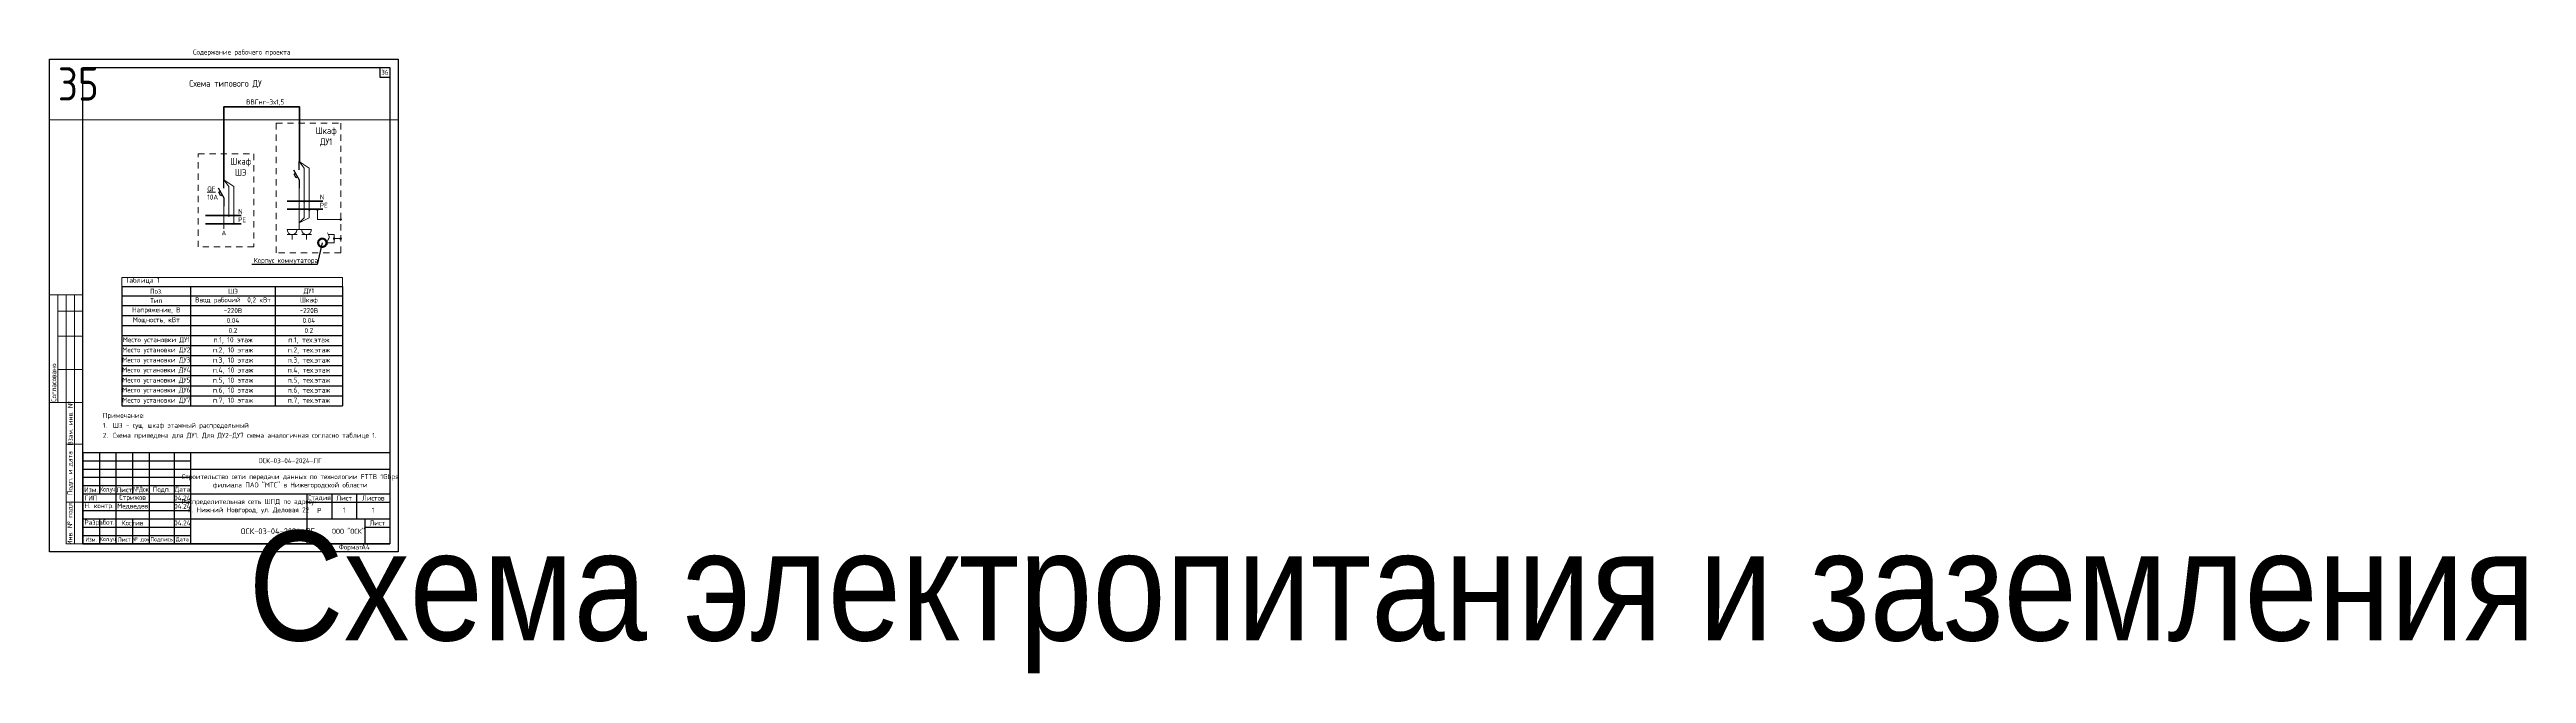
# Paper-space layout '35' of a CAD drawing. Extents: x 0 to 1492, y -73 to 303.
# The model-space entities are those that its viewports show. They can reach past a viewport. Long polylines and large blocks are cut down to what shows.
import ezdxf
from ezdxf import colors
from ezdxf.entities.mleader import LeaderData, LeaderLine
from ezdxf.enums import TextEntityAlignment as Align
from ezdxf.math import Vec2, Vec3

# ---------------------------------------------------------------- set-up
doc = ezdxf.new("R2018")
doc.units = 0
doc.header["$MEASUREMENT"] = 0
doc.linetypes.add('JIS_02_0.7', pattern=[1.35, 0.75, -0.6])
doc.layers.get('0').update_dxf_attribs({"linetype": 'CONTINUOUS'})
doc.layers.get('Defpoints').update_dxf_attribs({"linetype": 'CONTINUOUS'})
doc.layers.add('ВЭ', color=1, linetype='CONTINUOUS')
doc.styles.get("Standard").update_dxf_attribs({"font": ''})
doc.styles.add('мой', font='', dxfattribs={"width": 0.9, "height": 3})
doc.styles.get('Standard').set_extended_font_data('GOST Common')
doc.styles.get('мой').set_extended_font_data('GOST Common')

# ---------------------------------------------------------------- blocks, each defined once
blk = doc.blocks.new('*T56')
at = {"color": 0, "linetype": 'ByBlock', "lineweight": -2, "transparency": 16777216}
for p, q in [((0, 0), (6, 0)), ((0, 0), (0, -6)), ((6, 0), (6, -6)), ((0, -6), (6, -6))]:
    blk.add_line(p, q, dxfattribs=at)
blk = doc.blocks.new('*T54')
at = {"color": 0, "linetype": 'ByBlock', "lineweight": -2, "transparency": 16777216}
for p, q in [((0, 0), (185, 0)), ((0, 0), (0, -55)), ((10, 0), (10, -25)), ((20, 0), (20, -55)), ((30, 0), (30, -25)), ((40, 0), (40, -55)), ((55, 0), (55, -55)), ((65, 0), (65, -55)), ((185, 0), (185, -55)), ((0, -5), (65, -5)), ((0, -10), (185, -10)), ((0, -15), (65, -15)), ((0, -20), (65, -20)), ((0, -25), (185, -25)), ((135, -25), (135, -55)), ((150, -25), (150, -40)), ((165, -25), (165, -40)), ((0, -30), (65, -30)), ((0, -35), (65, -35)), ((0, -40), (185, -40)), ((135, -30), (185, -30)), ((0, -45), (65, -45)), ((0, -50), (65, -50)), ((0, -55), (185, -55))]:
    blk.add_line(p, q, dxfattribs=at)
at = {"color": 0, "transparency": 16777216, "char_height": 3, "style": 'мой'}
for s, insert, width, attachment_point in [('Строительство сети передачи данных по технологии FTTB 1Gbps филиала ПАО "МТС" в Нижегородской области', (125, -17.5), 119, 5), ('ОСК-03-04-2024-ЛГ', (125, -5), 119, 5), ('ГИП', (1, -27.5), 18, 4), ('Изм.', (5, -22.5), 10, 5), ('{\\W0.7;Кол.уч}', (15, -22.5), 10, 5), ('Лист', (25, -22.5), 9, 5), ('Стрижов', (30, -27.5), 19, 5), ('{\\W0.75;№Док}', (35, -22.5), 10, 5), ('Подп.', (47.5, -22.5), 15, 5), ('Дата', (60, -22.5), 10, 5), ('04.24', (60, -27.5), 9, 5), ('Распределительная сеть ШПД по адресу: г. Нижний Новгород, ул. Деловая 22 ', (100, -32.5), 69, 5), ('Стадия', (142.5, -27.5), 14, 5), ('Лист', (157.5, -27.5), 14, 5), ('Листов', (175, -27.5), 19, 5), ('Н. контр.', (1, -32.5), 18, 4), ('Разработ.', (1, -42.5), 18, 4), ('Медведев', (30, -32.5), 19, 5), ('Костив', (30, -42.5), 19, 5), ('04.24', (60, -32.5), 9, 5), ('04.24', (60, -42.5), 9, 5), ('Р', (142.5, -35), 14, 5), ('ООО "ОСК"', (160, -47.5), 49, 5)]:
    blk.add_mtext(s, dxfattribs=dict(at, insert=insert, width=width, attachment_point=attachment_point))
blk = doc.blocks.new('*T55')
at = {"color": 0, "linetype": 'ByBlock', "lineweight": 30, "transparency": 16777216}
for p, q in [((0, 0), (185, 0)), ((0, 0), (0, -15)), ((10, 0), (10, -15)), ((20, 0), (20, -15)), ((30, 0), (30, -15)), ((40, 0), (40, -15)), ((55, 0), (55, -15)), ((65, 0), (65, -15)), ((185, 0), (185, -15)), ((0, -15), (185, -15))]:
    blk.add_line(p, q, dxfattribs=at)
at = {"color": 0, "linetype": 'ByBlock', "lineweight": -2, "transparency": 16777216}
for p, q in [((170, 0), (170, -15)), ((0, -5), (65, -5)), ((0, -10), (65, -10)), ((170, -5), (185, -5))]:
    blk.add_line(p, q, dxfattribs=at)
at = {"color": 0, "lineweight": 18, "transparency": 16777216, "attachment_point": 5, "style": 'мой'}
for s, insert, char_height, width in [('Изм.', (5, -12.5), 2.5, 9), ('Кол.уч', (15, -12.5), 2.5, 9), ('Лист', (25, -12.5), 2.5, 9), ('№ док', (35, -12.5), 2.5, 9), ('Подпись', (47.5, -12.5), 2.5, 14), ('Дата', (60, -12.5), 2.5, 9), ('ОСК-03-04-2024-ЛГ', (117.5, -7.5), 3.5, 104), ('Лист', (177.5, -2.5), 3, 14)]:
    blk.add_mtext(s, dxfattribs=dict(at, insert=insert, char_height=char_height, width=width))
blk = doc.blocks.new('*U53')
at = {"lineweight": 13}
for p, q in [((0, 90), (0, 155)), ((0, 155), (20, 155)), ((5, 90), (5, 155)), ((10, 90), (10, 155)), ((15, 90), (15, 155)), ((20, 90), (20, 155)), ((5, 145), (20, 145)), ((5, 130), (20, 130)), ((5, 110), (20, 110)), ((0, 90), (20, 90)), ((10, 5), (10, 90)), ((10, 90), (20, 90)), ((15, 5), (15, 90)), ((20, 5), (20, 90)), ((10, 65), (20, 65)), ((10, 30), (20, 30)), ((10, 5), (20, 5)), ((10, 5), (10, 5))]:
    blk.add_line(p, q, dxfattribs=at)
at = {"color": 8, "lineweight": 0}
blk.add_line((0, 90), (0, 90), dxfattribs=at)
for points in [[(0, 297), (210, 297), (210, 0), (0, 0)], [(20, 292), (205, 292), (205, 5), (20, 5)]]:
    blk.add_lwpolyline(points, close=True)
for name, p in [('*T56', (199, 292)), ('*T54', (20, 60)), ('*T55', (20, 20))]:
    blk.add_blockref(name, p)
at = {"lineweight": 9, "insert": (2.5, 90.5), "char_height": 3, "width": 64, "attachment_point": 4, "rotation": 90, "style": 'мой'}
blk.add_mtext('{\\C256;Согласовано}', dxfattribs=at)
at = {"lineweight": 13, "char_height": 3, "attachment_point": 5, "rotation": 90, "style": 'мой'}
for s, insert, width in [('Взам. инв. №', (12.5, 77.5), 24), ('Подп. и дата', (12.5, 47.5), 34), ('Инв. № подл.', (12.5, 17.5), 24)]:
    blk.add_mtext(s, dxfattribs=dict(at, insert=insert, width=width))
at = {"insert": (174.2, 4.5), "char_height": 3, "width": 40.585, "attachment_point": 1, "style": 'мой'}
blk.add_mtext('Формат', dxfattribs=at)
at = {"style": 'мой', "width": 0.9}
for tag, p in [('лист', (202, 289)), ('НОМЕР_ЛИСТА', (177.5, 25.3)), ('К_ЛИСТОВ', (195, 25.3))]:
    blk.add_attdef(tag, text='', height=3, dxfattribs=at).set_placement(p, align=Align.MIDDLE_CENTER)
at = {"color": 7, "lineweight": 0, "ltscale": 0.1, "style": 'мой', "width": 0.9}
blk.add_attdef('ШИФР_ПРОЕКТА', text='', height=3, dxfattribs=at).set_placement((163, 55), align=Align.MIDDLE_LEFT)
at = {"lineweight": 30, "width": 0.9}
blk.add_attdef('НАЗВАНИЕ_ЛИСТА', text='', height=3, dxfattribs=at).set_placement((119.8, 12.7), align=Align.MIDDLE_CENTER)
at = {"style": 'мой', "width": 0.9}
blk.add_attdef('ФОРМАТ', text='', height=3, dxfattribs=at).set_placement((187.9, 3), align=Align.MIDDLE_LEFT)
blk = doc.blocks.new('*T15')
at = {"layer": 'Defpoints', "color": 8, "linetype": 'ByBlock', "lineweight": 0, "transparency": 16777216}
for p, q in [((0, 0), (7018, 0)), ((0, 0), (0, -36.7)), ((242, 0), (242, -36.7)), ((484, 0), (484, -36.7)), ((726, 0), (726, -36.7)), ((968, 0), (968, -36.7)), ((1210, 0), (1210, -36.7)), ((1452, 0), (1452, -36.7)), ((1694, 0), (1694, -36.7)), ((1936, 0), (1936, -36.7)), ((2178, 0), (2178, -36.7)), ((2420, 0), (2420, -36.7)), ((2662, 0), (2662, -36.7)), ((2904, 0), (2904, -36.7)), ((3146, 0), (3146, -36.7)), ((3388, 0), (3388, -36.7)), ((3630, 0), (3630, -36.7)), ((3872, 0), (3872, -36.7)), ((4114, 0), (4114, -36.7)), ((4356, 0), (4356, -36.7)), ((4598, 0), (4598, -36.7)), ((4840, 0), (4840, -36.7)), ((5082, 0), (5082, -36.7)), ((5324, 0), (5324, -36.7)), ((5566, 0), (5566, -36.7)), ((5808, 0), (5808, -36.7)), ((6050, 0), (6050, -36.7)), ((6292, 0), (6292, -36.7)), ((6534, 0), (6534, -36.7)), ((6776, 0), (6776, -36.7)), ((0, -36.7), (7018, -36.7))]:
    blk.add_line(p, q, dxfattribs=at)
at = {"layer": 'Defpoints', "color": 0, "linetype": 'ByBlock', "lineweight": -2, "transparency": 16777216}
blk.add_line((7018, 0), (7018, -36.7), dxfattribs=at)
at = {"layer": 'Defpoints', "color": 5, "linetype": 'Continuous', "lineweight": 0, "transparency": 16777216, "char_height": 20, "width": 232, "attachment_point": 1, "style": 'мой'}
for s, insert in [('1', (5, -5)), ('2', (247, -5)), ('3', (489, -5)), ('4', (731, -5)), ('5', (973, -5)), ('6', (1215, -5)), ('7', (1457, -5)), ('8', (1699, -5)), ('9', (1941, -5)), ('10', (2183, -5)), ('11', (2425, -5)), ('12', (2667, -5)), ('13', (2909, -5)), ('14', (3151, -5)), ('16', (3393, -5)), ('17', (3635, -5)), ('18', (3877, -5)), ('19', (4119, -5)), ('{\\fGOST Common|b0|i0|c204|p34;24', (4361, -5)), ('25', (4603, -5)), ('23', (4845, -5)), ('28', (5087, -5)), ('29', (5329, -5)), ('33', (5571, -5)), ('34', (5813, -5)), ('35', (6055, -5)), ('36', (6297, -5)), ('37', (6539, -5)), ('38', (6781, -5))]:
    blk.add_mtext(s, dxfattribs=dict(at, insert=insert))
blk = doc.blocks.new('*U16')
at = {"layer": 'ВЭ', "color": 250, "linetype": 'ByBlock', "lineweight": 18}
blk.add_lwpolyline([(-105, -148.5), (105, -148.5), (105, 148.5), (-105, 148.5), (-105, -148.5)], dxfattribs=at)
blk = doc.blocks.new('*U17')
at = {"layer": 'Defpoints', "color": 0, "linetype": 'ByBlock', "lineweight": -2, "transparency": 16777216}
blk.add_blockref('*U16', (6050, 0), dxfattribs=at)
blk = doc.blocks.new('*T131')
at = {"color": 0, "lineweight": -2, "transparency": 16777216}
blk.add_line((0, -5.4), (132.9, -5.4), dxfattribs=at)
at = {"color": 0, "linetype": 'ByBlock', "lineweight": -2, "transparency": 16777216}
for p, q in [((0, -5.4), (0, -77.2)), ((0, -10.9), (132.9, -10.9)), ((41.4, -5.4), (41.4, -77.2)), ((92.4, -5.4), (92.4, -77.2)), ((132.9, -5.4), (132.9, -77.2)), ((0, -16.8), (132.9, -16.8)), ((0, -22.8), (132.9, -22.8)), ((0, -28.8), (132.9, -28.8)), ((0, -34.8), (132.9, -34.8)), ((0, -40.9), (132.9, -40.9)), ((0, -46.9), (132.9, -46.9)), ((0, -53), (132.9, -53)), ((0, -59), (132.9, -59)), ((0, -65.1), (132.9, -65.1)), ((0, -71.2), (132.9, -71.2)), ((0, -77.2), (132.9, -77.2))]:
    blk.add_line(p, q, dxfattribs=at)
at = {"layer": 'Defpoints', "color": 8, "linetype": 'ByBlock', "lineweight": 0, "transparency": 16777216}
for p, q in [((0, 0), (132.9, 0)), ((0, 0), (0, -5.4)), ((132.9, 0), (132.9, -5.4))]:
    blk.add_line(p, q, dxfattribs=at)
at = {"color": 0, "linetype": 'Continuous', "lineweight": 18, "transparency": 16777216, "style": 'мой'}
for s, insert, char_height, width, attachment_point in [('{\\fGOST Common|b0|i0|c204|p34; Таблица 1}', (0, 0), 3.125, 132.869, 1), ('Тип', (20.7, -13.8), 3, 41.369, 5), ('Поз.', (20.7, -8.2), 3, 41.369, 5), ('Ввод рабочий  0,2 кВт ', (66.9, -13.8), 3, 49.048, 5), ('{\\fGOST Common|b0|i0|c204|p34;ШЭ}', (66.9, -8.2), 3, 49.048, 5), ('Шкаф', (112.6, -13.8), 3, 38.452, 5), ('{\\fGOST Common|b0|i0|c204|p34;ДУ1}', (112.6, -8.2), 3, 38.452, 5), ('{\\fGOST Common|b0|i0|c204|p34;Напряжение}, {\\fGOST Common|b0|i0|c204|p34;В}', (20.7, -19.8), 3, 39.37, 5), ('Мощность, кВт', (20.7, -25.8), 3, 39.37, 5), ('~220В', (66.9, -19.8), 3, 49.048, 5), ('0.04', (66.9, -25.8), 3, 49.048, 5), ('~220В', (112.6, -19.8), 3, 38.452, 5), ('0.04', (112.6, -25.8), 3, 38.452, 5), ('{\\fGOST Common|b0|i0|c204|p34;Место установки} {\\fGOST Common|b0|i0|c204|p34;ДУ2}', (20.7, -43.9), 3, 39.37, 5), ('{\\fGOST Common|b0|i0|c204|p34;Место установки} {\\fGOST Common|b0|i0|c204|p34;ДУ1}', (20.7, -37.8), 3, 39.37, 5), ('{\\fGOST Common|b0|i0|c204|p34;п}.2, 10 {\\fGOST Common|b0|i0|c204|p34;этаж}', (66.9, -43.9), 3.125, 49.048, 5), ('{\\fGOST Common|b0|i0|c204|p34;п}.1, 10 {\\fGOST Common|b0|i0|c204|p34;этаж}', (66.9, -37.8), 3.125, 49.048, 5), ('{\\W0.9;0.2}', (66.9, -31.8), 3, 49.048, 5), ('{\\fGOST Common|b0|i0|c204|p34;п}.2{\\fGOST Common|b0|i0|c204|p34;, тех.этаж}', (112.6, -43.9), 3.125, 38.452, 5), ('{\\fGOST Common|b0|i0|c204|p34;п}.1{\\fGOST Common|b0|i0|c204|p34;, тех.этаж}', (112.6, -37.8), 3.125, 38.452, 5), ('{\\W0.9;0.2}', (112.6, -31.8), 3, 38.452, 5), ('{\\fGOST Common|b0|i0|c204|p34;Место установки ДУ4}', (20.7, -56), 3, 39.37, 5), ('{\\fGOST Common|b0|i0|c204|p34;Место установки ДУ3}', (20.7, -50), 3, 39.37, 5), ('{\\fGOST Common|b0|i0|c204|p34;п}.4, 10 {\\fGOST Common|b0|i0|c204|p34;этаж}', (66.9, -56), 3.125, 49.048, 5), ('{\\fGOST Common|b0|i0|c204|p34;п}.3, 10 {\\fGOST Common|b0|i0|c204|p34;этаж}', (66.9, -50), 3.125, 49.048, 5), ('{\\fGOST Common|b0|i0|c204|p34;п}.3{\\fGOST Common|b0|i0|c204|p34;, тех.этаж}', (112.6, -50), 3.125, 38.452, 5), ('{\\fGOST Common|b0|i0|c204|p34;п}.4{\\fGOST Common|b0|i0|c204|p34;, тех.этаж}', (112.6, -56), 3.125, 38.452, 5), ('{\\fGOST Common|b0|i0|c204|p34;Место установки ДУ5}', (20.7, -62.1), 3, 39.37, 5), ('{\\fGOST Common|b0|i0|c204|p34;Место установки ДУ6}', (20.7, -68.1), 3, 39.37, 5), ('{\\fGOST Common|b0|i0|c204|p34;Место установки ДУ7}', (20.7, -74.2), 3, 39.37, 5), ('{\\fGOST Common|b0|i0|c204|p34;п}.5, 10 {\\fGOST Common|b0|i0|c204|p34;этаж}', (66.9, -62.1), 3.125, 49.048, 5), ('{\\fGOST Common|b0|i0|c204|p34;п}.6, 10 {\\fGOST Common|b0|i0|c204|p34;этаж}', (66.9, -68.1), 3.125, 49.048, 5), ('{\\fGOST Common|b0|i0|c204|p34;п}.7, 10 {\\fGOST Common|b0|i0|c204|p34;этаж}', (66.9, -74.2), 3.125, 49.048, 5), ('{\\fGOST Common|b0|i0|c204|p34;п}.5{\\fGOST Common|b0|i0|c204|p34;, тех.этаж}', (112.6, -62.1), 3.125, 38.452, 5), ('{\\fGOST Common|b0|i0|c204|p34;п}.6{\\fGOST Common|b0|i0|c204|p34;, тех.этаж}', (112.6, -68.1), 3.125, 38.452, 5), ('{\\fGOST Common|b0|i0|c204|p34;п}.7{\\fGOST Common|b0|i0|c204|p34;, тех.этаж}', (112.6, -74.2), 3.125, 38.452, 5)]:
    blk.add_mtext(s, dxfattribs=dict(at, insert=insert, char_height=char_height, width=width, attachment_point=attachment_point))
blk = doc.blocks.new('Автоматизация. Выключатель авт.')
at = {"color": 7}
for p, q in [((5, 0), (0, 0)), ((11.011672, 3.479914), (5, 0)), ((6.232051, 1.866025), (8.397114, 3.116025)), ((6.732051, 1), (6.232051, 1.866025)), ((8.397114, 3.116025), (8.897114, 2.25)), ((11, 0), (16, 0))]:
    blk.add_line(p, q, dxfattribs=at)
blk = doc.blocks.new('Пересечение')
at = {"lineweight": 18}
h = blk.add_hatch(color=256, dxfattribs=at)
h.dxf.hatch_style = 1
h.paths.add_polyline_path([(-0.75, 0, 1), (0.75, 0, 1)])
blk = doc.blocks.new('_DotSmall')
at = {"color": 0, "linetype": 'ByBlock', "lineweight": 15, "const_width": 0.5}
blk.add_lwpolyline([(-0.0625, 0, 1), (0.0625, 0, 1)], format="xyb", close=True, dxfattribs=at)

msp = doc.modelspace()

# ---------------------------------------------------------------- linework, layer by layer
at = {"linetype": 'Continuous', "lineweight": 50}
for p, q in [((12968.2, 3886.4), (12989.6, 3886.4)), ((12968.2, 3881.5), (12989.6, 3881.5)), ((12919, 3877.7), (12940.4, 3877.7)), ((12919, 3872.8), (12940.4, 3872.8))]:
    msp.add_line(p, q, dxfattribs=at)
at = {"color": 7, "linetype": 'Continuous', "lineweight": 20}
msp.add_line((12975.4, 3894.3), (12975.4, 3869.3), dxfattribs=at)
at = {"color": 7, "linetype": 'Continuous', "lineweight": 40}
msp.add_lwpolyline([(12930, 3899.3), (12930, 3943.3), (12975.5, 3943.3), (12975.5, 3910.3)], dxfattribs=at)
at = {"color": 7, "linetype": 'JIS_02_0.7', "lineweight": 20, "ltscale": 5}
for points in [[(12961.5, 3933.3), (13000.4, 3933.3), (13000.4, 3855.3), (12961.5, 3855.3)], [(12914.6, 3914.8), (12948, 3914.8), (12948, 3858.8), (12914.6, 3858.8)]]:
    msp.add_lwpolyline(points, close=True, dxfattribs=at)
at = {"color": 7, "linetype": 'Continuous', "lineweight": 20}
for points in [[(12975.4, 3873.3), (12978.4, 3876.3), (12978.4, 3906.3), (12975.4, 3910.3), (12981.4, 3906.3), (12981.4, 3876.3), (12975.4, 3873.3)], [(12933, 3877.7), (12933, 3895.3), (12930, 3899.3), (12936, 3895.3), (12936, 3872.8)], [(12930, 3869.8), (12930, 3883.3)], [(12968.1, 3869.4), (12982.7, 3869.3)], [(12968.2, 3866.3), (12974.1, 3866.3)], [(12971.1, 3866.3), (12971.1, 3863.3)], [(12976.9, 3866.3), (12982.8, 3866.3)], [(12979.8, 3866.3), (12979.8, 3863.3)]]:
    msp.add_lwpolyline(points, dxfattribs=at)
at = {"color": 7, "linetype": 'Continuous', "lineweight": 15}
for points in [[(12986.5, 3881.5), (12986.5, 3875.3), (13000.4, 3875.3)], [(12993, 3866.3), (12996.4, 3866.3), (12996.4, 3861.3), (12992.3, 3861.3)], [(12996.4, 3863.8), (12996.4, 3863.8), (13000.4, 3863.8)]]:
    msp.add_lwpolyline(points, dxfattribs=at)
at = {"color": 7, "linetype": 'Continuous', "lineweight": 20}
for centre in [(12971.1, 3869.2), (12979.8, 3869.2)]:
    msp.add_arc(centre, 2.93, 177.5602, 2.4398, dxfattribs=at)
at = {"color": 7, "linetype": 'Continuous', "lineweight": 15}
msp.add_spline([(12992.4, 3867.3), (12993.4, 3864.3), (12992.4, 3862.3), (12992.4, 3860.3)], degree=3, dxfattribs=at)

# ---------------------------------------------------------------- block references
for name, p in [('*T15', (6775, 3972)), ('*T131', (12868.6, 3840.3))]:
    msp.add_blockref(name, p)
at = {"color": 7, "linetype": 'Continuous', "lineweight": 20, "rotation": 90}
for p in [(12975.4, 3894.3), (12930, 3883.3)]:
    msp.add_blockref('Автоматизация. Выключатель авт.', p, dxfattribs=at)
at = {"color": 7, "linetype": 'Continuous', "lineweight": 20}
for p in [(12978.4, 3886.3), (12981.4, 3881.3), (12986.4, 3881.3), (12933, 3877.7), (12936, 3872.8), (13000.4, 3875.3), (12996.4, 3863.8), (13000.4, 3863.8)]:
    msp.add_blockref('Пересечение', p, dxfattribs=at)
at = {"layer": 'Defpoints'}
msp.add_blockref('*U17', (6880, 3823.5), dxfattribs=at)

# ---------------------------------------------------------------- texts
at = {"linetype": 'Continuous', "lineweight": 15, "style": 'мой', "width": 0.9}
for s, p in [('N', (12938.6, 3878.7)), ('N', (12987.8, 3887.4)), ('PE ', (12987.8, 3882.4)), ('A', (12928.6, 3865.7)), ('PE ', (12938.6, 3873.7))]:
    msp.add_text(s, height=3, dxfattribs=at).set_placement(p)
at = {"color": 7, "linetype": 'Continuous', "lineweight": 20, "style": 'мой'}
for s, insert, char_height, width, attachment_point in [('{\\fGOST Common|b0|i0|c204|p34;Схема типового ДУ}', (12931, 3959.3), 4, 68.719, 2), ('{\\fGOST Common|b0|i0|c204|p34;ВВГнг-3х1,5}\\P ', (12954.9, 3943.3), 3, 18, 5)]:
    msp.add_mtext(s, dxfattribs=dict(at, insert=insert, char_height=char_height, width=width, attachment_point=attachment_point))
at = {"color": 7, "lineweight": 20, "attachment_point": 1, "style": 'мой'}
for s, insert, char_height, width in [('\\pxqc;{\\fGOST Common|b0|i0|c204|p34;\\C256;\\c0;Шкаф \\PДУ1}', (12981.5, 3930.9), 4, 20.23), ('\\pxqc;{\\fGOST Common|b0|i0|c204|p34;\\C256;\\c0;Шкаф \\PШЭ}', (12930, 3912.4), 4, 20.23), ('{\\LQF\\P}10А', (12920, 3895.3), 3, 7.232)]:
    msp.add_mtext(s, dxfattribs=dict(at, insert=insert, char_height=char_height, width=width))
at = {"color": 7, "linetype": 'Continuous', "lineweight": 15, "insert": (12857.1, 3758.8), "char_height": 3, "width": 172.603, "attachment_point": 1, "style": 'мой'}
msp.add_mtext('\\pxsm1.2;{\\fGOST Common|b0|i0|c204|p34;Примечание}:\\P\\pi-3,l3,t2;1.^I{\\fGOST Common|b0|i0|c204|p34;ШЭ }- {\\fGOST Common|b0|i0|c204|p34;сущ}. {\\fGOST Common|b0|i0|c204|p34;шкаф} {\\fGOST Common|b0|i0|c204|p34;этажный распредельный\\P}2.^I{\\fGOST Common|b0|i0|c204|p34;Схема приведена для ДУ1. Для ДУ2-ДУ7 схема аналогичная согласно таблице 1.}', dxfattribs=at)

# ---------------------------------------------------------------- leaders
at = {"color": 7, "linetype": 'Continuous', "lineweight": 15}
ml = msp.add_multileader_mtext('Standard', dxfattribs=at)
ml.set_content('{\\C7;Корпус коммутатора}', color=1, style='мой')
ml.set_leader_properties()
ml.set_arrow_properties(name='DOTSMALL')
ml.build(insert=Vec2(0, 0))
ml.multileader.update_dxf_attribs({"text_left_attachment_type": 6, "text_right_attachment_type": 6, "dogleg_length": 10, "arrow_head_size": 10})
ctx = ml.context
ctx.base_point, ctx.char_height, ctx.arrow_head_size, ctx.landing_gap_size, ctx.plane_origin = Vec3(12950, 3848.3), 3, 10, 0.09, Vec3(13224.7, 4022.1)
ctx.left_attachment, ctx.right_attachment, ctx.text_align_type = 6, 6, 1
notes = []
notes.append((ctx, [(1, (1, 1, 0), (12986.3, 3848.3), (-1, 0), 1.5, [(0, [(12989.3, 3861.3)], 0, [])])]))
ctx.mtext.insert, ctx.mtext.width, ctx.mtext.alignment, ctx.mtext.flow_direction = Vec3(12967.4, 3852.2), 37.451, 2, 5
for ctx, leaders in notes:
    for number, flags, end, landing, length, lines in leaders:
        leader = LeaderData()
        leader.index, (leader.has_last_leader_line, leader.has_dogleg_vector, leader.attachment_direction) = number, flags
        leader.last_leader_point, leader.dogleg_vector, leader.dogleg_length = Vec3(end), Vec3(landing), length
        for number, points, colour, breaks in lines:
            line = LeaderLine()
            line.index, line.vertices, line.color, line.breaks = number, Vec3.list(points), colors.encode_raw_color(colour), breaks
            leader.lines.append(line)
        ctx.leaders.append(leader)

psp = doc.layouts.new('35')

# ---------------------------------------------------------------- block references
ref = psp.add_blockref('*U53', (0, 0))
ref.add_attrib('лист', '36', dxfattribs={"height": 3, "style": 'мой', "width": 0.9}).set_placement((202, 289), align=Align.MIDDLE_CENTER)
ref.add_attrib('НОМЕР_ЛИСТА', '1', dxfattribs={"height": 3, "style": 'мой', "width": 0.9}).set_placement((177.5, 25.2), align=Align.MIDDLE_CENTER)
ref.add_attrib('К_ЛИСТОВ', '1', dxfattribs={"height": 3, "style": 'мой', "width": 0.9}).set_placement((195, 25.2), align=Align.MIDDLE_CENTER)
lines = psp.add_mtext('\\W0.9000;Схема электропитания и заземления', dxfattribs={"insert": (119.8, 12.7), "char_height": 66, "attachment_point": 1})
ref.add_attrib('НАЗВАНИЕ_ЛИСТА', '', (119.8, 12.7)).embed_mtext(lines)
ref.add_attrib('Чертеж', 'Содержание рабочего проекта', dxfattribs={"height": 3, "style": 'мой', "width": 0.9}).set_placement((115.8, 301.2), align=Align.MIDDLE_CENTER)
ref.add_attrib('ФОРМАТ', 'А4', dxfattribs={"height": 3, "style": 'мой', "width": 0.9}).set_placement((187.8, 3), align=Align.MIDDLE_LEFT)

# ---------------------------------------------------------------- viewports
at = {"layer": 'ВЭ', "color": 1}
psp.add_viewport(center=(105, 148.5), size=(210, 297), view_center_point=(12930, 3823.5), view_height=297, dxfattribs=at)

doc.saveas('drawing.dxf')
